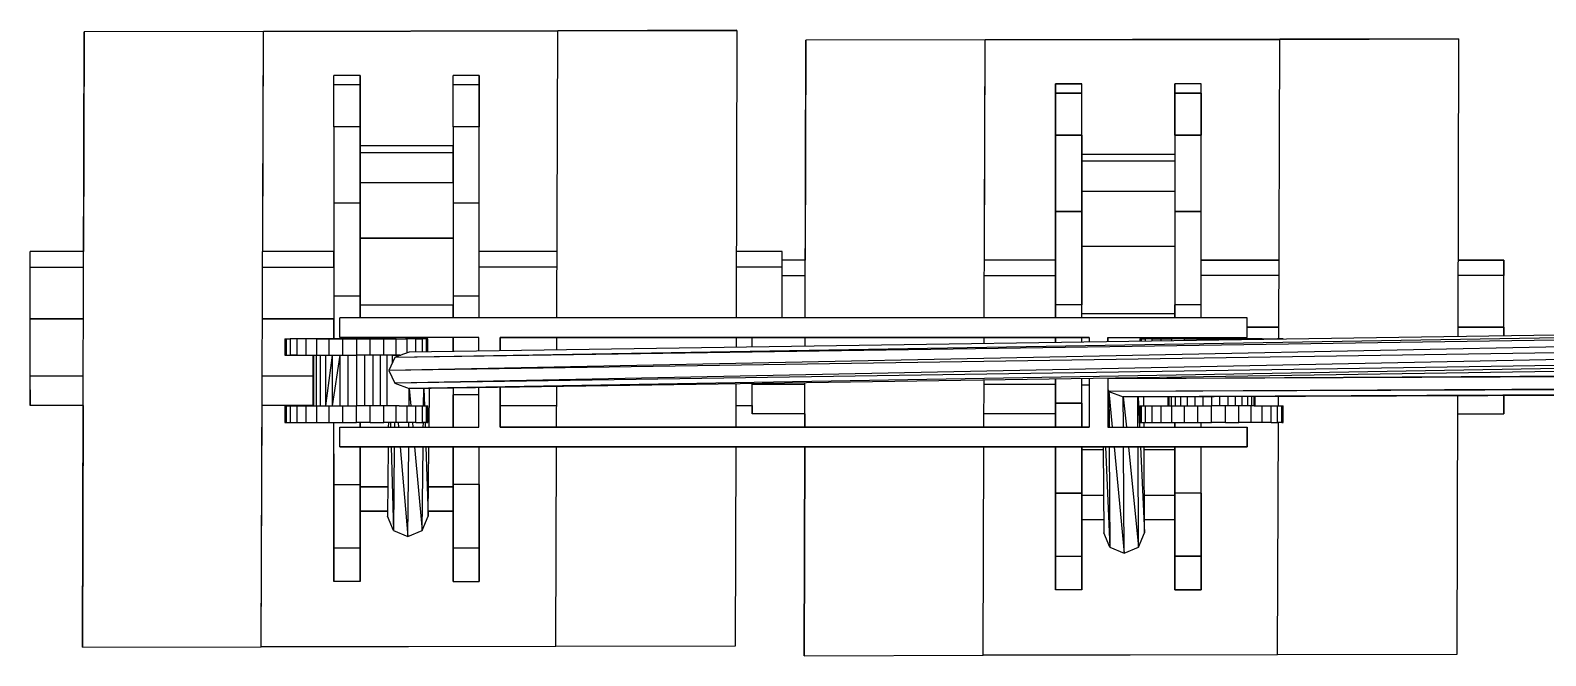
# Model space of a CAD drawing. Extents: x -32 to 51.8, y -51.6 to -5.5.
# Drawn here: x -26.245 to -25.411, y -27.866 to -27.522 of the extents above; entities that cross this region are included whole.
import ezdxf

# ---------------------------------------------------------------- set-up
doc = ezdxf.new("R2010")
doc.units = 0
doc.header["$MEASUREMENT"] = 0
doc.layers.get('0').update_dxf_attribs({"linetype": 'CONTINUOUS'})

msp = doc.modelspace()

# ---------------------------------------------------------------- linework, layer by layer
for p, q in [((-26.21655, -27.86138), (-26.21565, -27.52267)), ((-26.21565, -27.52267), (-26.21597, -27.64364)), ((-26.11693, -27.52245), (-26.21565, -27.52267)), ((-26.11814, -27.86116), (-26.11693, -27.52245)), ((-26.11736, -27.64364), (-26.11693, -27.52245)), ((-26.11693, -27.52245), (-25.95489, -27.52209)), ((-25.95489, -27.52209), (-26.11693, -27.52245)), ((-26.11693, -27.52245), (-25.95489, -27.52224)), ((-25.95545, -27.68008), (-25.95489, -27.52224)), ((-25.95489, -27.52209), (-25.85648, -27.52188)), ((-25.85648, -27.52188), (-25.95489, -27.52209)), ((-25.95489, -27.52224), (-25.85648, -27.52202)), ((-25.85648, -27.52202), (-25.8569, -27.68008)), ((-25.81891, -27.68008), (-25.81851, -27.52729)), ((-25.81851, -27.52729), (-25.81883, -27.64827)), ((-25.71979, -27.52708), (-25.81851, -27.52729)), ((-25.72033, -27.68008), (-25.71979, -27.52708)), ((-25.72022, -27.64827), (-25.71979, -27.52708)), ((-25.71979, -27.52708), (-25.55774, -27.52672)), ((-25.55774, -27.52672), (-25.71979, -27.52708)), ((-25.71979, -27.52708), (-25.55774, -27.52686)), ((-25.55833, -27.69161), (-25.55774, -27.52686)), ((-25.55774, -27.52672), (-25.45934, -27.5265)), ((-25.45934, -27.5265), (-25.55774, -27.52672)), ((-25.55774, -27.52686), (-25.45934, -27.52664)), ((-25.45934, -27.52664), (-25.45977, -27.69043)), ((-26.06376, -27.54678), (-26.0782, -27.54678)), ((-26.0782, -27.55193), (-26.0782, -27.54678)), ((-26.06377, -27.55193), (-26.06376, -27.54678)), ((-26.06376, -27.54678), (-26.06376, -27.55193)), ((-25.9982, -27.54678), (-26.01264, -27.54678)), ((-26.01264, -27.55193), (-26.01264, -27.54678)), ((-25.9982, -27.55193), (-25.9982, -27.54678)), ((-25.9982, -27.54678), (-25.9982, -27.55193)), ((-26.06376, -27.55193), (-26.0782, -27.55193)), ((-26.0782, -27.57499), (-26.0782, -27.55193)), ((-26.06377, -27.57499), (-26.06377, -27.55193)), ((-26.06376, -27.55193), (-26.06376, -27.57499)), ((-25.9982, -27.55193), (-26.01264, -27.55193)), ((-26.01264, -27.57499), (-26.01264, -27.55193)), ((-25.9982, -27.57499), (-25.9982, -27.55193)), ((-25.9982, -27.56539), (-25.9982, -27.55193)), ((-25.9982, -27.55193), (-25.9982, -27.57499)), ((-25.68105, -27.5514), (-25.68106, -27.55655)), ((-25.68106, -27.55655), (-25.68106, -27.57962)), ((-25.66662, -27.5514), (-25.68105, -27.5514)), ((-25.68105, -27.55655), (-25.68105, -27.5514)), ((-25.68105, -27.5514), (-25.66662, -27.5514)), ((-25.66662, -27.55655), (-25.68105, -27.55655)), ((-25.68105, -27.57962), (-25.68105, -27.55655)), ((-25.68105, -27.55655), (-25.66662, -27.55655)), ((-25.66662, -27.5514), (-25.66662, -27.5514)), ((-25.66662, -27.55655), (-25.66662, -27.5514)), ((-25.66662, -27.5514), (-25.66662, -27.5514)), ((-25.66662, -27.57962), (-25.66662, -27.55655)), ((-25.61548, -27.5514), (-25.61549, -27.55655)), ((-25.60106, -27.5514), (-25.61549, -27.5514)), ((-25.61549, -27.55655), (-25.61549, -27.5514)), ((-25.61549, -27.55655), (-25.61549, -27.57962)), ((-25.60106, -27.55655), (-25.61549, -27.55655)), ((-25.61549, -27.55655), (-25.61549, -27.55655)), ((-25.61549, -27.57962), (-25.61549, -27.55655)), ((-25.61549, -27.55655), (-25.60106, -27.55655)), ((-25.60106, -27.55655), (-25.60106, -27.5514)), ((-25.60106, -27.57962), (-25.60106, -27.55655)), ((-25.60106, -27.55655), (-25.60106, -27.57962)), ((-25.9982, -27.56539), (-25.9982, -27.56539)), ((-25.9982, -27.60012), (-25.9982, -27.56539)), ((-25.68105, -27.57002), (-25.68106, -27.60474)), ((-25.61549, -27.57002), (-25.61549, -27.60357)), ((-26.06376, -27.57499), (-26.0782, -27.57499)), ((-26.0782, -27.57499), (-26.0782, -27.617)), ((-26.06377, -27.617), (-26.06377, -27.57499)), ((-26.06376, -27.57499), (-26.06376, -27.617)), ((-25.9982, -27.57499), (-26.01264, -27.57499)), ((-26.01264, -27.57499), (-26.01264, -27.617)), ((-25.9982, -27.617), (-25.9982, -27.57499)), ((-25.68106, -27.57962), (-25.68106, -27.62163)), ((-25.68106, -27.62163), (-25.68105, -27.57962)), ((-25.66662, -27.57962), (-25.68105, -27.57962)), ((-25.68105, -27.57962), (-25.66662, -27.57962)), ((-25.66662, -27.57962), (-25.66662, -27.57962)), ((-25.66662, -27.62163), (-25.66662, -27.57962)), ((-25.66662, -27.57962), (-25.66662, -27.62163)), ((-25.61549, -27.57962), (-25.61549, -27.62163)), ((-25.61549, -27.57962), (-25.60106, -27.57962)), ((-25.60106, -27.57962), (-25.61549, -27.57962)), ((-25.60106, -27.62163), (-25.60106, -27.57962)), ((-25.60106, -27.57962), (-25.60106, -27.57962)), ((-26.01264, -27.58551), (-26.06376, -27.58551)), ((-26.06376, -27.58653), (-26.06376, -27.58551)), ((-26.01264, -27.58923), (-26.06376, -27.58923)), ((-26.01264, -27.58923), (-26.01264, -27.58551)), ((-26.01264, -27.60588), (-26.01264, -27.58923)), ((-25.61549, -27.59014), (-25.66662, -27.59014)), ((-25.66662, -27.59385), (-25.66662, -27.59014)), ((-25.61549, -27.59014), (-25.61549, -27.59385)), ((-25.61549, -27.59385), (-25.66662, -27.59385)), ((-25.66662, -27.6105), (-25.66662, -27.59385)), ((-25.61549, -27.59385), (-25.61549, -27.6105)), ((-26.01264, -27.60588), (-26.06376, -27.60587)), ((-25.68105, -27.60474), (-25.68106, -27.60474)), ((-25.68106, -27.60474), (-25.68106, -27.62163)), ((-25.68106, -27.64827), (-25.68106, -27.60474)), ((-25.61549, -27.60474), (-25.61549, -27.60474)), ((-25.61549, -27.6105), (-25.66662, -27.6105)), ((-25.61549, -27.6105), (-25.61549, -27.62163)), ((-26.0782, -27.617), (-26.0782, -27.66823)), ((-26.06376, -27.617), (-26.0782, -27.617)), ((-26.06378, -27.66823), (-26.06377, -27.617)), ((-26.06376, -27.617), (-26.06376, -27.66823)), ((-26.01264, -27.617), (-26.01264, -27.66823)), ((-25.9982, -27.617), (-26.01264, -27.617)), ((-25.9982, -27.66823), (-25.9982, -27.617)), ((-25.68106, -27.62163), (-25.68107, -27.67286)), ((-25.68106, -27.67286), (-25.68106, -27.62163)), ((-25.68106, -27.62163), (-25.66662, -27.62163)), ((-25.66662, -27.62163), (-25.68106, -27.62163)), ((-25.66662, -27.62163), (-25.66662, -27.67286)), ((-25.66662, -27.67286), (-25.66662, -27.62163)), ((-25.61549, -27.62163), (-25.61549, -27.67286)), ((-25.60106, -27.62163), (-25.61549, -27.62163)), ((-25.61549, -27.62163), (-25.60106, -27.62163)), ((-25.60106, -27.67286), (-25.60106, -27.62163)), ((-26.01264, -27.6362), (-26.06376, -27.6362)), ((-26.06376, -27.6362), (-26.01264, -27.6362)), ((-25.61549, -27.64082), (-25.66662, -27.64082)), ((-26.24524, -27.65223), (-26.24524, -27.64364)), ((-26.21597, -27.64364), (-26.24524, -27.64364)), ((-26.0782, -27.64364), (-26.11736, -27.64364)), ((-26.0782, -27.65223), (-26.0782, -27.64364)), ((-25.95532, -27.64365), (-25.9982, -27.64365)), ((-25.83156, -27.64365), (-25.8568, -27.64365)), ((-25.83156, -27.65223), (-25.83156, -27.64365)), ((-25.81883, -27.64827), (-25.83156, -27.64827)), ((-25.68106, -27.64827), (-25.72022, -27.64827)), ((-25.55818, -27.64827), (-25.60106, -27.64827)), ((-25.60106, -27.65685), (-25.60106, -27.64827)), ((-25.60106, -27.64827), (-25.55818, -27.64827)), ((-25.43441, -27.64827), (-25.45966, -27.64827)), ((-25.45966, -27.64827), (-25.43441, -27.64827)), ((-25.43441, -27.64827), (-25.43441, -27.65685)), ((-25.43441, -27.65685), (-25.43441, -27.64827)), ((-26.24524, -27.65223), (-26.21599, -27.65223)), ((-26.24524, -27.68059), (-26.24524, -27.65223)), ((-26.11739, -27.65223), (-26.0782, -27.65223)), ((-25.95535, -27.65223), (-25.9982, -27.65223)), ((-25.83156, -27.65223), (-25.85683, -27.65223)), ((-25.83156, -27.68008), (-25.83156, -27.65223)), ((-25.83156, -27.65685), (-25.81885, -27.65685)), ((-25.72025, -27.65685), (-25.68106, -27.65685)), ((-25.55821, -27.65685), (-25.60106, -27.65685)), ((-25.43441, -27.65685), (-25.45968, -27.65685)), ((-25.43441, -27.68522), (-25.43441, -27.65685)), ((-26.0782, -27.66823), (-26.0782, -27.69161)), ((-26.06376, -27.66823), (-26.0782, -27.66823)), ((-26.06378, -27.68008), (-26.06378, -27.66823)), ((-26.06376, -27.66823), (-26.06376, -27.68008)), ((-26.06376, -27.68008), (-26.06376, -27.67317)), ((-26.01264, -27.67317), (-26.06376, -27.67317)), ((-26.01264, -27.66823), (-26.01264, -27.68008)), ((-25.9982, -27.66823), (-26.01264, -27.66823)), ((-26.01264, -27.68008), (-26.01264, -27.67317)), ((-25.9982, -27.68008), (-25.9982, -27.66823)), ((-25.68107, -27.67286), (-25.68107, -27.68008)), ((-25.66662, -27.67286), (-25.68106, -27.67286)), ((-25.68106, -27.68008), (-25.68106, -27.67286)), ((-25.66662, -27.68008), (-25.66662, -27.67286)), ((-25.61549, -27.67286), (-25.61549, -27.68008)), ((-25.60106, -27.67286), (-25.61549, -27.67286)), ((-25.61549, -27.68008), (-25.61549, -27.67286)), ((-25.60106, -27.68008), (-25.60106, -27.67286)), ((-26.24524, -27.71213), (-26.24524, -27.68059)), ((-26.24524, -27.68059), (-26.21607, -27.68059)), ((-26.21607, -27.68059), (-26.24524, -27.68059)), ((-26.1175, -27.68059), (-26.0782, -27.68059)), ((-26.0782, -27.68059), (-26.1175, -27.68059)), ((-26.0782, -27.69161), (-26.0782, -27.68059)), ((-25.99838, -27.68008), (-26.07502, -27.68008)), ((-26.07502, -27.69089), (-26.07502, -27.68008)), ((-24.84479, -27.68161), (-26.04465, -27.70191)), ((-24.84479, -27.68132), (-26.03671, -27.69898)), ((-25.98672, -27.68008), (-25.99838, -27.68008)), ((-25.66253, -27.68008), (-25.98672, -27.68008)), ((-25.61549, -27.6778), (-25.66662, -27.6778)), ((-25.65227, -27.68008), (-25.66253, -27.68008)), ((-25.57563, -27.68008), (-25.65227, -27.68008)), ((-25.57563, -27.68008), (-25.65227, -27.68008)), ((-25.61549, -27.6778), (-25.61549, -27.68008)), ((-25.57563, -27.69089), (-25.57563, -27.68008)), ((-25.57563, -27.69089), (-25.57563, -27.68008)), ((-25.99838, -27.69089), (-26.07502, -27.69089)), ((-26.06378, -27.6916), (-26.06378, -27.69089)), ((-26.06376, -27.6916), (-26.06376, -27.69089)), ((-26.06376, -27.69089), (-26.06376, -27.6916)), ((-24.84479, -27.68475), (-26.04795, -27.709)), ((-24.84479, -27.69089), (-26.04795, -27.709)), ((-24.84479, -27.68405), (-26.04465, -27.70191)), ((-26.01264, -27.69089), (-26.01264, -27.69862)), ((-26.01264, -27.69862), (-26.01264, -27.69089)), ((-25.99838, -27.69841), (-25.99838, -27.69089)), ((-25.98672, -27.69824), (-25.98672, -27.69089)), ((-25.98672, -27.69089), (-25.66253, -27.69089)), ((-25.98672, -27.69089), (-25.98672, -27.69824)), ((-25.66253, -27.69089), (-25.98672, -27.69089)), ((-25.95552, -27.69778), (-25.95549, -27.69089)), ((-25.85693, -27.69089), (-25.85694, -27.69632)), ((-25.8481, -27.69619), (-25.8481, -27.69089)), ((-25.81895, -27.69575), (-25.81894, -27.69089)), ((-25.72038, -27.69429), (-25.72037, -27.69089)), ((-25.68107, -27.69089), (-25.68107, -27.69371)), ((-25.68106, -27.69371), (-25.68106, -27.69089)), ((-25.68106, -27.69089), (-25.68106, -27.69371)), ((-25.66662, -27.6935), (-25.66662, -27.69089)), ((-25.66253, -27.69089), (-25.66253, -27.69344)), ((-25.65227, -27.69328), (-25.65227, -27.69089)), ((-25.65227, -27.69089), (-25.57563, -27.69089)), ((-25.65227, -27.69089), (-25.65227, -27.69328)), ((-25.61549, -27.69089), (-25.61549, -27.69161)), ((-25.61549, -27.69161), (-25.61549, -27.69089)), ((-25.61549, -27.69089), (-25.61549, -27.69161)), ((-25.60106, -27.6916), (-25.60106, -27.69089)), ((-25.55831, -27.68522), (-25.57563, -27.68522)), ((-25.57563, -27.68522), (-25.55831, -27.68522)), ((-25.43441, -27.68522), (-25.45975, -27.68522)), ((-25.45975, -27.68522), (-25.43441, -27.68522)), ((-25.43441, -27.69006), (-25.43441, -27.68522)), ((-25.43441, -27.68522), (-25.43441, -27.69006)), ((-26.10527, -27.6916), (-26.10527, -27.70069)), ((-26.10527, -27.6916), (-26.10451, -27.6916)), ((-26.10451, -27.6916), (-26.10227, -27.6916)), ((-26.10451, -27.6916), (-26.10451, -27.70069)), ((-26.0709, -27.69161), (-26.10227, -27.6916)), ((-26.09862, -27.69161), (-26.10227, -27.6916)), ((-26.10227, -27.6916), (-26.10227, -27.70069)), ((-26.08775, -27.69161), (-26.09862, -27.69161)), ((-26.09862, -27.69161), (-26.09862, -27.70069)), ((-26.09372, -27.69161), (-26.09372, -27.70069)), ((-26.08775, -27.69161), (-26.04394, -27.6916)), ((-26.05076, -27.6916), (-26.08775, -27.69161)), ((-26.05815, -27.6916), (-26.08775, -27.69161)), ((-26.08775, -27.69161), (-26.03797, -27.69161)), ((-26.08775, -27.69161), (-26.08775, -27.70069)), ((-26.08093, -27.69161), (-26.08093, -27.70069)), ((-26.07353, -27.69161), (-26.07353, -27.70069)), ((-26.06584, -27.69161), (-26.0681, -27.69161)), ((-26.05076, -27.6916), (-26.06584, -27.69161)), ((-26.06342, -27.69161), (-26.06584, -27.69161)), ((-26.06584, -27.69161), (-26.06584, -27.70069)), ((-26.06009, -27.69161), (-26.06068, -27.69161)), ((-26.05076, -27.6916), (-26.05815, -27.6916)), ((-26.05815, -27.70069), (-26.05815, -27.69161)), ((-26.05076, -27.6916), (-26.05814, -27.69161)), ((-26.04394, -27.6916), (-26.05076, -27.6916)), ((-26.05076, -27.70069), (-26.05076, -27.69161)), ((-24.84479, -27.69159), (-26.04465, -27.71608)), ((-24.84479, -27.69783), (-26.04465, -27.71608)), ((-26.04394, -27.6916), (-26.03797, -27.69161)), ((-26.04394, -27.70069), (-26.04394, -27.69161)), ((-26.03671, -27.69898), (-26.04186, -27.70088)), ((-26.02942, -27.69161), (-26.03873, -27.69161)), ((-26.02942, -27.69161), (-26.03797, -27.69161)), ((-26.03797, -27.69945), (-26.03797, -27.69161)), ((-24.84479, -27.69813), (-26.03671, -27.71901)), ((-26.03306, -27.69161), (-26.02942, -27.69161)), ((-26.03306, -27.69893), (-26.03306, -27.69161)), ((-26.02718, -27.69161), (-26.02942, -27.69161)), ((-26.02942, -27.69887), (-26.02942, -27.69161)), ((-26.02642, -27.69161), (-26.02718, -27.69161)), ((-26.02718, -27.69884), (-26.02718, -27.69161)), ((-26.02642, -27.69883), (-26.02642, -27.69161)), ((-25.63476, -27.69161), (-25.634, -27.69161)), ((-25.63476, -27.69161), (-25.63476, -27.69302)), ((-25.634, -27.69161), (-25.63176, -27.69161)), ((-25.634, -27.69161), (-25.634, -27.69301)), ((-25.62812, -27.69161), (-25.63176, -27.69161)), ((-25.63176, -27.69161), (-25.63176, -27.69298)), ((-25.62812, -27.69161), (-25.62321, -27.69161)), ((-25.62812, -27.69161), (-25.62812, -27.69293)), ((-25.62321, -27.69161), (-25.61724, -27.69161)), ((-25.62321, -27.69161), (-25.62321, -27.69285)), ((-25.61043, -27.6916), (-25.61724, -27.69161)), ((-25.58765, -27.69161), (-25.61724, -27.69161)), ((-25.61724, -27.69161), (-25.61724, -27.69276)), ((-25.61043, -27.6916), (-25.58765, -27.69161)), ((-25.60303, -27.6916), (-25.61043, -27.6916)), ((-25.61043, -27.69161), (-25.61043, -27.69266)), ((-25.60303, -27.6916), (-25.58765, -27.69161)), ((-25.59534, -27.6916), (-25.60303, -27.6916)), ((-25.60303, -27.69161), (-25.60303, -27.69255)), ((-25.58765, -27.69161), (-25.59534, -27.6916)), ((-25.59534, -27.69161), (-25.59534, -27.69244)), ((-25.59117, -27.69161), (-25.59142, -27.69161)), ((-25.57344, -27.69161), (-25.59138, -27.69161)), ((-25.58025, -27.69161), (-25.59018, -27.69161)), ((-25.58025, -27.69161), (-25.58765, -27.69161)), ((-25.58765, -27.69233), (-25.58765, -27.69161)), ((-25.57344, -27.69161), (-25.58025, -27.69161)), ((-25.58025, -27.69222), (-25.58025, -27.69161)), ((-25.56746, -27.69161), (-25.57344, -27.69161)), ((-25.57344, -27.69212), (-25.57344, -27.69161)), ((-25.56746, -27.69161), (-25.56256, -27.69161)), ((-25.56746, -27.69203), (-25.56746, -27.69161)), ((-25.56256, -27.69161), (-25.55892, -27.69161)), ((-25.56256, -27.69195), (-25.56256, -27.69161)), ((-25.55667, -27.69161), (-25.55892, -27.69161)), ((-25.55892, -27.6919), (-25.55892, -27.69161)), ((-25.55592, -27.69161), (-25.55667, -27.69161)), ((-25.55667, -27.69187), (-25.55667, -27.69161)), ((-25.55592, -27.69186), (-25.55592, -27.69161)), ((-26.10527, -27.70069), (-26.10451, -27.70069)), ((-26.10451, -27.70069), (-26.10227, -27.70069)), ((-26.10227, -27.70069), (-26.08579, -27.70069)), ((-26.09862, -27.70069), (-26.10227, -27.70069)), ((-26.09862, -27.70069), (-26.08579, -27.70069)), ((-26.08983, -27.70069), (-26.08983, -27.72858)), ((-26.08983, -27.70069), (-26.08937, -27.70069)), ((-26.08937, -27.70069), (-26.08937, -27.72858)), ((-26.088, -27.70069), (-26.088, -27.72858)), ((-26.08579, -27.70069), (-26.0828, -27.70069)), ((-26.08579, -27.70069), (-26.08579, -27.72858)), ((-26.0828, -27.70069), (-26.07917, -27.70069)), ((-26.07917, -27.70069), (-26.0828, -27.72858)), ((-26.0828, -27.70069), (-26.0828, -27.72858)), ((-26.07917, -27.70069), (-26.07502, -27.70069)), ((-26.07917, -27.70069), (-26.07917, -27.72858)), ((-26.07502, -27.70069), (-26.07917, -27.72858)), ((-26.07502, -27.70069), (-26.07052, -27.70069)), ((-26.07502, -27.70069), (-26.07502, -27.72858)), ((-26.07052, -27.70069), (-26.06584, -27.70069)), ((-26.07052, -27.70069), (-26.07052, -27.72858)), ((-26.06116, -27.70069), (-26.06584, -27.70069)), ((-26.05815, -27.70069), (-26.06584, -27.70069)), ((-26.06584, -27.70069), (-26.06584, -27.72858)), ((-26.06378, -27.70069), (-26.06378, -27.70069)), ((-26.06376, -27.70069), (-26.06376, -27.70069)), ((-26.06376, -27.70069), (-26.06376, -27.70069)), ((-26.05667, -27.70069), (-26.06116, -27.70069)), ((-26.06116, -27.72858), (-26.06116, -27.70069)), ((-26.05667, -27.70069), (-26.05815, -27.70069)), ((-26.05252, -27.70069), (-26.05667, -27.70069)), ((-26.05667, -27.72858), (-26.05667, -27.70069)), ((-26.04888, -27.70069), (-26.05252, -27.70069)), ((-26.05252, -27.72858), (-26.05252, -27.70069)), ((-26.0459, -27.70069), (-26.04888, -27.70069)), ((-26.04888, -27.72858), (-26.04888, -27.70069)), ((-26.04465, -27.70191), (-26.04795, -27.709)), ((-26.0459, -27.70069), (-26.04134, -27.70069)), ((-26.04368, -27.70069), (-26.0459, -27.70069)), ((-26.0459, -27.70459), (-26.0459, -27.70069)), ((-26.04186, -27.70088), (-26.04465, -27.70191)), ((-26.04338, -27.70069), (-26.04394, -27.70069)), ((-26.04232, -27.70069), (-26.04368, -27.70069)), ((-26.04368, -27.70155), (-26.04368, -27.70069)), ((-26.04234, -27.70106), (-26.04232, -27.70069)), ((-26.04186, -27.70069), (-26.04232, -27.70069)), ((-26.04232, -27.70105), (-26.04232, -27.70069)), ((-26.04186, -27.70069), (-26.04134, -27.70069)), ((-26.03671, -27.71901), (-24.84479, -27.7008)), ((-26.21615, -27.71213), (-26.24524, -27.71213)), ((-26.24524, -27.72835), (-26.24524, -27.71213)), ((-26.08983, -27.71213), (-26.11761, -27.71213)), ((-26.04795, -27.709), (-26.04465, -27.71608)), ((-26.04465, -27.71608), (-26.03671, -27.71901)), ((-25.857, -27.71626), (-25.85706, -27.7403)), ((-25.8481, -27.71675), (-25.8481, -27.71613)), ((-25.81907, -27.7403), (-25.819, -27.71568)), ((-25.72055, -27.7403), (-25.72045, -27.71418)), ((-25.68107, -27.71358), (-25.68108, -27.72712)), ((-25.68106, -27.72712), (-25.68106, -27.71358)), ((-25.68106, -27.71358), (-25.68106, -27.71675)), ((-25.66662, -27.72712), (-25.66662, -27.71336)), ((-25.66253, -27.71329), (-25.66253, -27.7403)), ((-24.84479, -27.7092), (-25.65227, -27.7136)), ((-24.84479, -27.71032), (-25.65227, -27.71361)), ((-25.65227, -27.71314), (-25.65227, -27.7403)), ((-24.84479, -27.71626), (-25.65177, -27.7207)), ((-26.24524, -27.71977), (-26.24524, -27.72835)), ((-26.0368, -27.72858), (-26.03671, -27.71901)), ((-26.03671, -27.71901), (-26.03583, -27.72858)), ((-26.02888, -27.72858), (-26.02878, -27.71889)), ((-26.02866, -27.71889), (-26.02833, -27.72858)), ((-26.02578, -27.7403), (-26.02556, -27.71884)), ((-26.01264, -27.71864), (-26.01264, -27.72249)), ((-26.01264, -27.72249), (-26.01264, -27.7403)), ((-25.99838, -27.72249), (-26.01264, -27.72249)), ((-26.01264, -27.7403), (-26.01264, -27.72249)), ((-25.99838, -27.7403), (-25.99838, -27.71842)), ((-25.98672, -27.7403), (-25.98672, -27.71825)), ((-25.98672, -27.71825), (-25.98672, -27.7403)), ((-25.95567, -27.7403), (-25.95559, -27.71777)), ((-25.81901, -27.71675), (-25.8481, -27.71675)), ((-25.8481, -27.73298), (-25.8481, -27.71675)), ((-25.68106, -27.71675), (-25.72046, -27.71675)), ((-25.66662, -27.71696), (-25.66253, -27.71696)), ((-25.65227, -27.71962), (-25.65177, -27.7207)), ((-24.84479, -27.71738), (-25.65177, -27.7207)), ((-25.65177, -27.7207), (-25.64382, -27.72363)), ((-25.65177, -27.7207), (-25.64992, -27.7403)), ((-25.65177, -27.7207), (-25.65166, -27.7403)), ((-24.84479, -27.71987), (-25.64382, -27.72363)), ((-25.64382, -27.72363), (-24.84479, -27.72034)), ((-25.64382, -27.72363), (-25.64212, -27.7403)), ((-25.64373, -27.7403), (-25.64382, -27.72363)), ((-25.63576, -27.7403), (-25.63585, -27.7236)), ((-25.63573, -27.7236), (-25.63492, -27.7403)), ((-25.63249, -27.72858), (-25.63252, -27.72359)), ((-25.61932, -27.72353), (-25.61932, -27.72858)), ((-25.61886, -27.72353), (-25.61886, -27.72858)), ((-25.6175, -27.72353), (-25.6175, -27.72858)), ((-25.61528, -27.72352), (-25.61528, -27.72858)), ((-25.6123, -27.7235), (-25.6123, -27.72858)), ((-25.60866, -27.72349), (-25.60866, -27.72858)), ((-25.60452, -27.72347), (-25.60452, -27.72858)), ((-25.60002, -27.72345), (-25.60002, -27.72858)), ((-25.59534, -27.72343), (-25.59534, -27.72858)), ((-25.59066, -27.72858), (-25.59066, -27.72342)), ((-25.58616, -27.72858), (-25.58616, -27.7234)), ((-25.58201, -27.72858), (-25.58201, -27.72338)), ((-25.57838, -27.72858), (-25.57838, -27.72336)), ((-25.5754, -27.72858), (-25.5754, -27.72335)), ((-25.57318, -27.72858), (-25.57318, -27.72334)), ((-25.57181, -27.72858), (-25.57181, -27.72334)), ((-25.57135, -27.72858), (-25.57135, -27.72334)), ((-25.55846, -27.72858), (-25.55844, -27.72328)), ((-25.45985, -27.72288), (-25.46023, -27.86535)), ((-25.43441, -27.73298), (-25.43441, -27.72277)), ((-25.43441, -27.72277), (-25.43441, -27.73298)), ((-25.43441, -27.7244), (-25.43441, -27.73298)), ((-26.21619, -27.72835), (-26.24524, -27.72835)), ((-26.21619, -27.72835), (-26.21655, -27.86138)), ((-26.11814, -27.86116), (-26.11767, -27.72835)), ((-26.08983, -27.72835), (-26.11767, -27.72835)), ((-26.10527, -27.72858), (-26.10451, -27.72858)), ((-26.10527, -27.72858), (-26.10527, -27.73766)), ((-26.10451, -27.72858), (-26.10227, -27.72858)), ((-26.10451, -27.72858), (-26.10451, -27.73766)), ((-26.10227, -27.72858), (-26.09862, -27.72858)), ((-26.10227, -27.72858), (-26.10227, -27.73766)), ((-26.09862, -27.72858), (-26.09372, -27.72858)), ((-26.09862, -27.72858), (-26.09862, -27.73766)), ((-26.09372, -27.72858), (-26.08983, -27.72858)), ((-26.09372, -27.72858), (-26.09372, -27.73766)), ((-26.08983, -27.72858), (-26.08937, -27.72858)), ((-26.08937, -27.72858), (-26.088, -27.72858)), ((-26.088, -27.72858), (-26.08579, -27.72858)), ((-26.08775, -27.72858), (-26.08775, -27.73766)), ((-26.08579, -27.72858), (-26.0828, -27.72858)), ((-26.0828, -27.72858), (-26.07917, -27.72858)), ((-26.08093, -27.72858), (-26.08093, -27.73766)), ((-26.07917, -27.72858), (-26.07502, -27.72858)), ((-26.07502, -27.72858), (-26.07052, -27.72858)), ((-26.07353, -27.72858), (-26.07353, -27.73766)), ((-26.07052, -27.72858), (-26.06584, -27.72858)), ((-26.06116, -27.72858), (-26.06584, -27.72858)), ((-26.06584, -27.73766), (-26.06584, -27.72858)), ((-26.05667, -27.72858), (-26.06116, -27.72858)), ((-26.05815, -27.73766), (-26.05815, -27.72858)), ((-26.05252, -27.72858), (-26.05667, -27.72858)), ((-26.04888, -27.72858), (-26.05252, -27.72858)), ((-26.05076, -27.73766), (-26.05076, -27.72858)), ((-26.0459, -27.72858), (-26.04888, -27.72858)), ((-26.04368, -27.72858), (-26.0459, -27.72858)), ((-26.04394, -27.73766), (-26.04394, -27.72858)), ((-26.04232, -27.72858), (-26.04368, -27.72858)), ((-26.04232, -27.72858), (-26.04186, -27.72858)), ((-26.04186, -27.72858), (-26.03797, -27.72858)), ((-26.03797, -27.72858), (-26.03306, -27.72858)), ((-26.03797, -27.73766), (-26.03797, -27.72858)), ((-26.03306, -27.72858), (-26.02942, -27.72858)), ((-26.03306, -27.73766), (-26.03306, -27.72858)), ((-26.02942, -27.72858), (-26.02718, -27.72858)), ((-26.02942, -27.73766), (-26.02942, -27.72858)), ((-26.02718, -27.72858), (-26.02642, -27.72858)), ((-26.02718, -27.73766), (-26.02718, -27.72858)), ((-26.02642, -27.73766), (-26.02642, -27.72858)), ((-25.98672, -27.72836), (-25.95562, -27.72836)), ((-25.85703, -27.72836), (-25.8481, -27.72836)), ((-25.8481, -27.72836), (-25.8481, -27.73298)), ((-25.81905, -27.73298), (-25.8481, -27.73298)), ((-25.81905, -27.73298), (-25.81907, -27.7403)), ((-25.72055, -27.7403), (-25.72052, -27.73298)), ((-25.68106, -27.73298), (-25.72052, -27.73298)), ((-25.68108, -27.72712), (-25.68108, -27.7403)), ((-25.68107, -27.7403), (-25.68107, -27.73298)), ((-25.66662, -27.72712), (-25.68106, -27.72712)), ((-25.68106, -27.7403), (-25.68106, -27.72712)), ((-25.68106, -27.72712), (-25.66662, -27.72712)), ((-25.68106, -27.73298), (-25.68106, -27.7403)), ((-25.66662, -27.7403), (-25.66662, -27.72712)), ((-25.66662, -27.72712), (-25.66662, -27.72712)), ((-25.66662, -27.72712), (-25.66662, -27.7403)), ((-25.63476, -27.72858), (-25.634, -27.72858)), ((-25.63476, -27.72858), (-25.63476, -27.73766)), ((-25.634, -27.72858), (-25.63176, -27.72858)), ((-25.634, -27.72858), (-25.634, -27.73766)), ((-25.63176, -27.72858), (-25.62812, -27.72858)), ((-25.63176, -27.72858), (-25.63176, -27.73766)), ((-25.62812, -27.72858), (-25.62321, -27.72858)), ((-25.62812, -27.72858), (-25.62812, -27.73766)), ((-25.62321, -27.72858), (-25.61932, -27.72858)), ((-25.62321, -27.72858), (-25.62321, -27.73766)), ((-25.61932, -27.72858), (-25.61886, -27.72858)), ((-25.61886, -27.72858), (-25.6175, -27.72858)), ((-25.6175, -27.72858), (-25.61528, -27.72858)), ((-25.61724, -27.72858), (-25.61724, -27.73766)), ((-25.61528, -27.72858), (-25.6123, -27.72858)), ((-25.6123, -27.72858), (-25.60866, -27.72858)), ((-25.61043, -27.72858), (-25.61043, -27.73766)), ((-25.60866, -27.72858), (-25.60452, -27.72858)), ((-25.60452, -27.72858), (-25.60002, -27.72858)), ((-25.60303, -27.72858), (-25.60303, -27.73766)), ((-25.60002, -27.72858), (-25.59534, -27.72858)), ((-25.59066, -27.72858), (-25.59534, -27.72858)), ((-25.59534, -27.73766), (-25.59534, -27.72858)), ((-25.58616, -27.72858), (-25.59066, -27.72858)), ((-25.58765, -27.73766), (-25.58765, -27.72858)), ((-25.58201, -27.72858), (-25.58616, -27.72858)), ((-25.57838, -27.72858), (-25.58201, -27.72858)), ((-25.58025, -27.73766), (-25.58025, -27.72858)), ((-25.5754, -27.72858), (-25.57838, -27.72858)), ((-25.57318, -27.72858), (-25.5754, -27.72858)), ((-25.57344, -27.73766), (-25.57344, -27.72858)), ((-25.57181, -27.72858), (-25.57318, -27.72858)), ((-25.57181, -27.72858), (-25.57135, -27.72858)), ((-25.57135, -27.72858), (-25.56746, -27.72858)), ((-25.56746, -27.72858), (-25.56256, -27.72858)), ((-25.56746, -27.73766), (-25.56746, -27.72858)), ((-25.56256, -27.72858), (-25.55892, -27.72858)), ((-25.56256, -27.73766), (-25.56256, -27.72858)), ((-25.55892, -27.72858), (-25.55667, -27.72858)), ((-25.55892, -27.73766), (-25.55892, -27.72858)), ((-25.55667, -27.72858), (-25.55592, -27.72858)), ((-25.55667, -27.73766), (-25.55667, -27.72858)), ((-25.55592, -27.73766), (-25.55592, -27.72858)), ((-25.45988, -27.73298), (-25.43441, -27.73298)), ((-26.10527, -27.73766), (-26.10451, -27.73766)), ((-26.10451, -27.73766), (-26.10227, -27.73766)), ((-26.10227, -27.73766), (-26.09862, -27.73766)), ((-26.09862, -27.73766), (-26.09372, -27.73766)), ((-26.09372, -27.73766), (-26.08775, -27.73766)), ((-26.08775, -27.73766), (-26.08093, -27.73766)), ((-26.08093, -27.73766), (-26.07353, -27.73766)), ((-26.0782, -27.77188), (-26.0782, -27.73766)), ((-26.07502, -27.7403), (-25.99838, -27.7403)), ((-26.07502, -27.75111), (-26.07502, -27.7403)), ((-26.07353, -27.73766), (-26.06584, -27.73766)), ((-26.05815, -27.73766), (-26.06584, -27.73766)), ((-26.06379, -27.7403), (-26.06379, -27.73766)), ((-26.06376, -27.73766), (-26.06376, -27.7403)), ((-26.05815, -27.73766), (-26.05076, -27.73766)), ((-26.04394, -27.73766), (-26.05076, -27.73766)), ((-26.04824, -27.73766), (-26.04827, -27.7403)), ((-26.04714, -27.73766), (-26.04707, -27.7403)), ((-26.04487, -27.73766), (-26.0449, -27.7403)), ((-26.03797, -27.73766), (-26.04394, -27.73766)), ((-26.04283, -27.73766), (-26.04261, -27.7403)), ((-26.03306, -27.73766), (-26.03797, -27.73766)), ((-26.03692, -27.7403), (-26.03689, -27.73766)), ((-26.035, -27.73766), (-26.03476, -27.7403)), ((-26.03306, -27.73766), (-26.02942, -27.73766)), ((-26.02718, -27.73766), (-26.02942, -27.73766)), ((-26.029, -27.7403), (-26.02897, -27.73766)), ((-26.02802, -27.73766), (-26.02793, -27.7403)), ((-26.02718, -27.73766), (-26.02642, -27.73766)), ((-25.66253, -27.7403), (-25.98672, -27.7403)), ((-25.98672, -27.7403), (-25.66253, -27.7403)), ((-25.65227, -27.7403), (-25.57563, -27.7403)), ((-25.63476, -27.73766), (-25.634, -27.73766)), ((-25.634, -27.73766), (-25.63176, -27.73766)), ((-25.63243, -27.7403), (-25.63244, -27.73766)), ((-25.63176, -27.73766), (-25.62812, -27.73766)), ((-25.62812, -27.73766), (-25.62321, -27.73766)), ((-25.62321, -27.73766), (-25.61724, -27.73766)), ((-25.61724, -27.73766), (-25.61043, -27.73766)), ((-25.61549, -27.73766), (-25.61549, -27.7403)), ((-25.61549, -27.7403), (-25.61549, -27.73766)), ((-25.61043, -27.73766), (-25.60303, -27.73766)), ((-25.60303, -27.73766), (-25.59534, -27.73766)), ((-25.60106, -27.7403), (-25.60106, -27.73766)), ((-25.58765, -27.73766), (-25.59534, -27.73766)), ((-25.58765, -27.73766), (-25.58025, -27.73766)), ((-25.57344, -27.73766), (-25.58025, -27.73766)), ((-25.57563, -27.75111), (-25.57563, -27.7403)), ((-25.57563, -27.7403), (-25.57563, -27.75111)), ((-25.56746, -27.73766), (-25.57344, -27.73766)), ((-25.56256, -27.73766), (-25.56746, -27.73766)), ((-25.56256, -27.73766), (-25.55892, -27.73766)), ((-25.55895, -27.86557), (-25.55849, -27.73766)), ((-25.55667, -27.73766), (-25.55892, -27.73766)), ((-25.55667, -27.73766), (-25.55592, -27.73766)), ((-26.0782, -27.755), (-26.0782, -27.79701)), ((-26.07502, -27.75111), (-25.99838, -27.75111)), ((-25.99838, -27.75111), (-26.07502, -27.75111)), ((-26.06379, -27.77188), (-26.06379, -27.75111)), ((-26.06376, -27.75111), (-26.06376, -27.77188)), ((-26.04838, -27.75111), (-26.04877, -27.78925)), ((-26.04677, -27.75111), (-26.04547, -27.7972)), ((-26.04501, -27.75111), (-26.04547, -27.7972)), ((-26.04169, -27.75111), (-26.03752, -27.80049)), ((-26.03752, -27.80049), (-26.03703, -27.75111)), ((-26.03378, -27.75111), (-26.02957, -27.7972)), ((-26.02957, -27.7972), (-26.02911, -27.75111)), ((-26.02757, -27.75111), (-26.02628, -27.78925)), ((-26.02628, -27.78925), (-26.02589, -27.75111)), ((-26.01264, -27.75111), (-26.01264, -27.77188)), ((-26.01264, -27.77188), (-26.01264, -27.75111)), ((-25.98672, -27.75111), (-25.99838, -27.75111)), ((-25.99838, -27.75111), (-25.98672, -27.75111)), ((-25.9982, -27.77188), (-25.9982, -27.75111)), ((-25.98672, -27.75111), (-25.66253, -27.75111)), ((-25.66253, -27.75111), (-25.98672, -27.75111)), ((-25.98672, -27.75111), (-25.66253, -27.75111)), ((-25.9561, -27.86094), (-25.95571, -27.75111)), ((-25.85709, -27.75111), (-25.85738, -27.86073)), ((-25.8191, -27.75111), (-25.8194, -27.866)), ((-25.8194, -27.866), (-25.8191, -27.75111)), ((-25.72099, -27.86578), (-25.72058, -27.75111)), ((-25.72099, -27.86578), (-25.72058, -27.75111)), ((-25.68108, -27.75111), (-25.68108, -27.7765)), ((-25.68107, -27.75962), (-25.68107, -27.75111)), ((-25.68106, -27.75111), (-25.68106, -27.75962)), ((-25.68106, -27.7765), (-25.68106, -27.75111)), ((-25.66662, -27.7765), (-25.66662, -27.75111)), ((-25.66662, -27.75111), (-25.66662, -27.7765)), ((-25.66662, -27.75261), (-25.65485, -27.75261)), ((-25.66253, -27.75111), (-25.65227, -27.75111)), ((-25.65227, -27.75111), (-25.66253, -27.75111)), ((-25.65486, -27.75111), (-25.65459, -27.7984)), ((-25.65354, -27.75111), (-25.6513, -27.80635)), ((-25.65227, -27.75111), (-25.57563, -27.75111)), ((-25.57563, -27.75111), (-25.65227, -27.75111)), ((-25.65227, -27.75111), (-25.57563, -27.75111)), ((-25.6516, -27.75111), (-25.6513, -27.80635)), ((-25.64889, -27.75111), (-25.64335, -27.80964)), ((-25.64335, -27.80964), (-25.64367, -27.75111)), ((-25.64102, -27.75111), (-25.6354, -27.80635)), ((-25.6354, -27.80635), (-25.6357, -27.75111)), ((-25.6344, -27.75111), (-25.6321, -27.7984)), ((-25.6321, -27.7984), (-25.63237, -27.75111)), ((-25.63236, -27.75261), (-25.61549, -27.75261)), ((-25.61549, -27.75111), (-25.61549, -27.7765)), ((-25.61549, -27.7765), (-25.61549, -27.75111)), ((-25.60106, -27.7765), (-25.60106, -27.75111)), ((-25.68108, -27.80163), (-25.68107, -27.75962)), ((-25.68106, -27.75962), (-25.68106, -27.75962)), ((-25.68106, -27.75962), (-25.68106, -27.75962)), ((-25.68106, -27.75962), (-25.68106, -27.7765)), ((-26.0782, -27.80661), (-26.0782, -27.77188)), ((-26.0782, -27.77188), (-26.06376, -27.77188)), ((-26.0782, -27.77188), (-26.0782, -27.80661)), ((-26.06379, -27.80661), (-26.06379, -27.77188)), ((-26.06376, -27.77188), (-26.06377, -27.80661)), ((-26.0486, -27.77305), (-26.06376, -27.77305)), ((-26.06376, -27.78649), (-26.06376, -27.77305)), ((-26.06376, -27.77305), (-26.0486, -27.77305)), ((-26.01264, -27.77305), (-26.02611, -27.77305)), ((-26.02611, -27.77305), (-26.01264, -27.77305)), ((-26.01264, -27.77188), (-26.01264, -27.80661)), ((-25.9982, -27.77188), (-26.01264, -27.77188)), ((-26.01264, -27.80661), (-26.01264, -27.77188)), ((-25.9982, -27.80661), (-25.9982, -27.77188)), ((-25.9982, -27.77188), (-25.9982, -27.79701)), ((-25.9982, -27.77188), (-25.9982, -27.80661)), ((-25.68108, -27.7765), (-25.68108, -27.81123)), ((-25.68106, -27.81123), (-25.68106, -27.7765)), ((-25.68106, -27.7765), (-25.66662, -27.7765)), ((-25.66662, -27.7765), (-25.68106, -27.7765)), ((-25.66662, -27.7765), (-25.66662, -27.81123)), ((-25.66662, -27.81123), (-25.66662, -27.7765)), ((-25.66662, -27.79111), (-25.66662, -27.77768)), ((-25.66662, -27.77768), (-25.65471, -27.77768)), ((-25.63222, -27.77768), (-25.61549, -27.77768)), ((-25.61549, -27.7765), (-25.61548, -27.81123)), ((-25.60106, -27.7765), (-25.61549, -27.7765)), ((-25.61549, -27.81123), (-25.61549, -27.7765)), ((-25.61549, -27.77768), (-25.61549, -27.79111)), ((-25.60106, -27.81123), (-25.60106, -27.7765)), ((-25.60106, -27.7765), (-25.60106, -27.80163)), ((-25.60106, -27.80163), (-25.60106, -27.7765)), ((-25.60106, -27.7765), (-25.60106, -27.81123)), ((-26.06376, -27.79701), (-26.06376, -27.78649)), ((-26.06376, -27.78649), (-26.04874, -27.78649)), ((-26.04874, -27.78649), (-26.06376, -27.78649)), ((-26.04547, -27.7972), (-26.04877, -27.78925)), ((-26.02957, -27.7972), (-26.02628, -27.78925)), ((-26.02625, -27.78649), (-26.01264, -27.78649)), ((-26.01264, -27.78649), (-26.02625, -27.78649)), ((-25.66662, -27.79111), (-25.65463, -27.79111)), ((-25.66662, -27.79111), (-25.66662, -27.80163)), ((-25.66662, -27.80163), (-25.66662, -27.79111)), ((-25.63214, -27.79111), (-25.61549, -27.79111)), ((-25.61549, -27.79111), (-25.61549, -27.7874)), ((-26.0782, -27.79701), (-26.0782, -27.79701)), ((-26.0782, -27.79701), (-26.0782, -27.80661)), ((-26.06376, -27.79701), (-26.06377, -27.79701)), ((-26.06377, -27.82007), (-26.06376, -27.79701)), ((-26.04547, -27.7972), (-26.03752, -27.80049)), ((-26.03752, -27.80049), (-26.02957, -27.7972)), ((-25.9982, -27.79701), (-25.9982, -27.82007)), ((-25.6513, -27.80635), (-25.65459, -27.7984)), ((-25.6354, -27.80635), (-25.6321, -27.7984)), ((-26.0782, -27.82522), (-26.0782, -27.80661)), ((-26.0782, -27.80661), (-26.06377, -27.80661)), ((-26.0782, -27.80661), (-26.0782, -27.82522)), ((-26.06379, -27.82522), (-26.06379, -27.80661)), ((-26.06377, -27.80661), (-26.06377, -27.82522)), ((-26.01264, -27.80661), (-26.01264, -27.82522)), ((-26.01264, -27.82522), (-26.01264, -27.80661)), ((-26.01264, -27.80661), (-25.9982, -27.80661)), ((-25.9982, -27.82522), (-25.9982, -27.80661)), ((-25.9982, -27.80661), (-25.9982, -27.82522)), ((-25.68108, -27.82469), (-25.68108, -27.80163)), ((-25.66662, -27.80163), (-25.66662, -27.80163)), ((-25.66662, -27.82469), (-25.66662, -27.80163)), ((-25.66662, -27.80163), (-25.66662, -27.82469)), ((-25.66662, -27.80163), (-25.66662, -27.80163)), ((-25.6513, -27.80635), (-25.64335, -27.80964)), ((-25.64335, -27.80964), (-25.6354, -27.80635)), ((-25.60106, -27.80163), (-25.60106, -27.8247)), ((-25.60106, -27.80163), (-25.60106, -27.80163)), ((-25.60106, -27.80163), (-25.60106, -27.80163)), ((-25.60106, -27.8247), (-25.60106, -27.80163)), ((-25.68108, -27.81123), (-25.68108, -27.82984)), ((-25.68106, -27.82984), (-25.68106, -27.81123)), ((-25.68106, -27.81123), (-25.66662, -27.81123)), ((-25.66662, -27.81123), (-25.66662, -27.82985)), ((-25.66662, -27.82985), (-25.66662, -27.81123)), ((-25.61549, -27.82985), (-25.61549, -27.81123)), ((-25.61549, -27.81123), (-25.60106, -27.81123)), ((-25.60106, -27.81123), (-25.61549, -27.81123)), ((-25.61548, -27.81123), (-25.61547, -27.82985)), ((-25.60106, -27.82985), (-25.60106, -27.81123)), ((-25.60106, -27.81123), (-25.60106, -27.82985)), ((-25.9982, -27.82007), (-25.9982, -27.82522)), ((-25.9982, -27.82522), (-25.9982, -27.82007)), ((-25.68108, -27.82984), (-25.68108, -27.82469)), ((-25.68106, -27.82469), (-25.68106, -27.82984)), ((-25.66662, -27.82469), (-25.66662, -27.82985)), ((-25.60106, -27.8247), (-25.60106, -27.82985)), ((-26.06377, -27.82522), (-26.0782, -27.82522)), ((-26.01264, -27.82522), (-25.9982, -27.82522)), ((-25.66662, -27.82985), (-25.68106, -27.82984)), ((-25.61547, -27.82985), (-25.61549, -27.82985)), ((-25.61547, -27.82985), (-25.60106, -27.82985)), ((-25.60106, -27.82985), (-25.61547, -27.82985)), ((-26.21655, -27.86138), (-26.11814, -27.86116)), ((-26.11814, -27.86116), (-25.9561, -27.8608)), ((-25.9561, -27.86094), (-26.11814, -27.86116)), ((-25.9561, -27.8608), (-25.85738, -27.86059)), ((-25.85738, -27.86073), (-25.9561, -27.86094)), ((-25.8194, -27.866), (-25.72099, -27.86578)), ((-25.72099, -27.86578), (-25.55895, -27.86542)), ((-25.55895, -27.86557), (-25.72099, -27.86578)), ((-25.55895, -27.86542), (-25.46023, -27.86521)), ((-25.46023, -27.86535), (-25.55895, -27.86557))]:
    msp.add_line(p, q)

doc.saveas('drawing.dxf')
